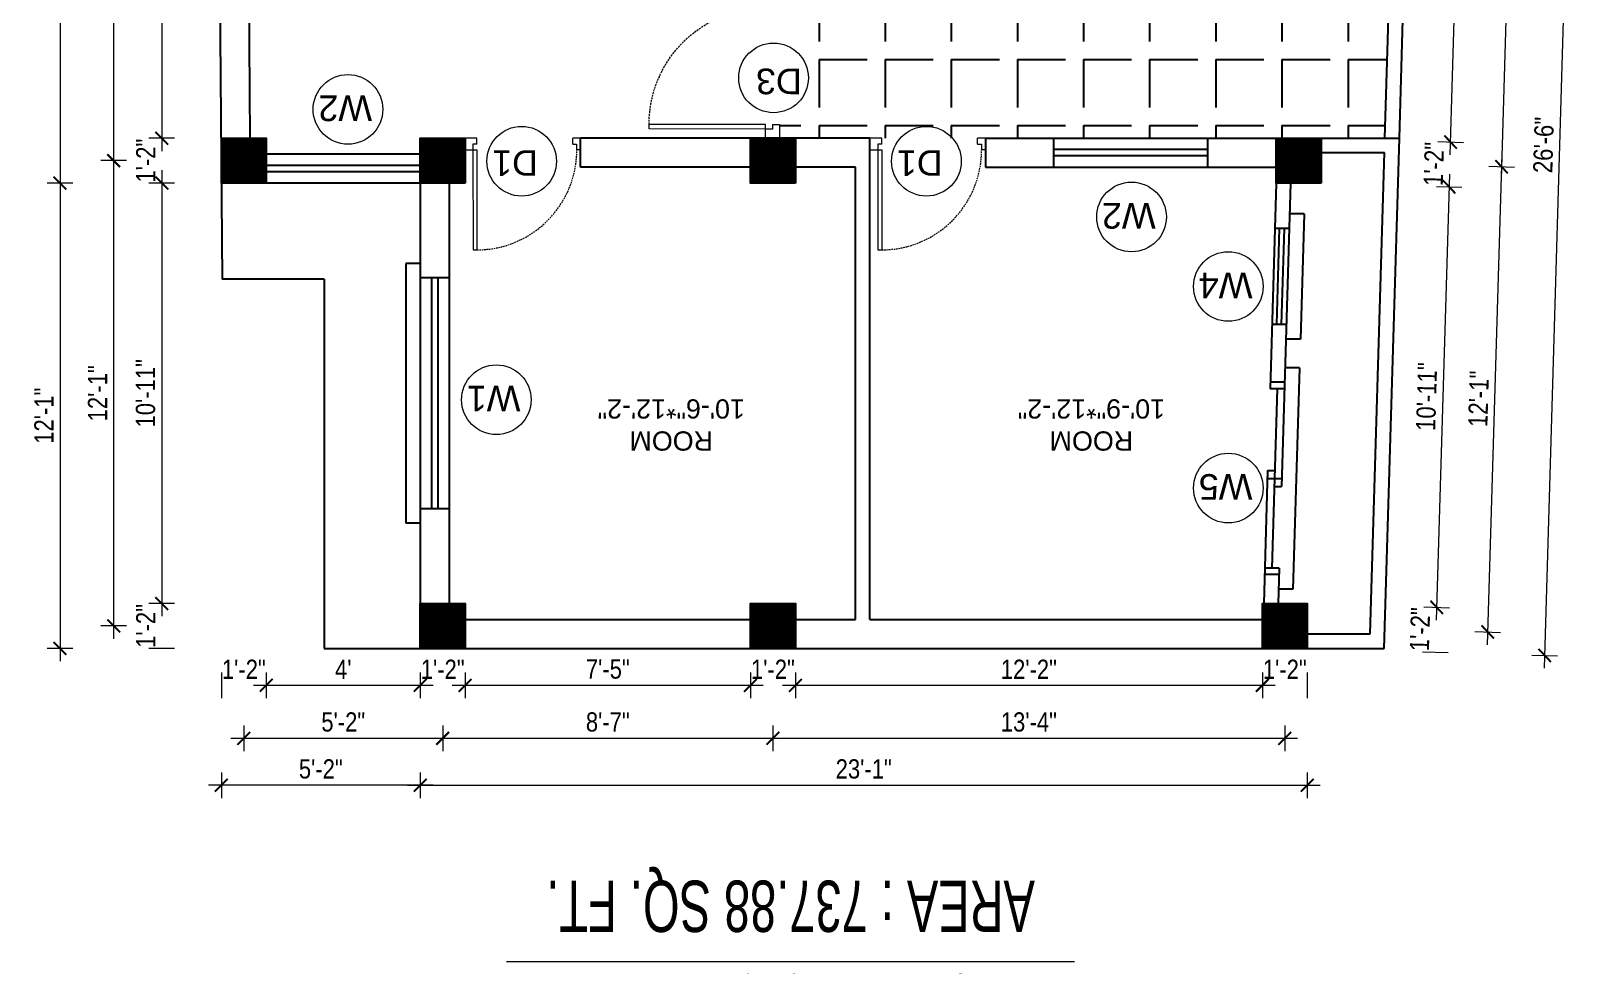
# Model space of a CAD drawing. Header units: inches. Extents: x -9985691 to 3643, y -3270716 to 4788.
# Drawn here: x -4967420 to -4966934.5, y -3264834.8 to -3264543.2 of the extents above; entities that cross this region are included whole.
import ezdxf

# ---------------------------------------------------------------- set-up
doc = ezdxf.new("R2010")
doc.units = ezdxf.units.IN
doc.header["$LTSCALE"] = 2
doc.header["$MEASUREMENT"] = 0
doc.header["$PDMODE"] = 34
doc.linetypes.add('HIDDEN', pattern=[0.375, 0.25, -0.125])
doc.layers.get('0').update_dxf_attribs({"linetype": 'CONTINUOUS'})
doc.layers.get('DEFPOINTS').update_dxf_attribs({"color": 141, "linetype": 'CONTINUOUS'})
doc.layers.add('A-Hatch', color=7, linetype='CONTINUOUS')
for name, color, linetype, lineweight in [('Annotate-Lite.w', 177, 'CONTINUOUS', 9), ('DIM 1-100', 4, 'CONTINUOUS', 13), ('Door-Window.w', 4, 'CONTINUOUS', 15), ('TEXT', 181, 'CONTINUOUS', 25), ('Text-100.w', 254, 'CONTINUOUS', 9)]:
    doc.layers.add(name, color=color, linetype=linetype, lineweight=lineweight)
doc.styles.add('Arial', font='arial.ttf', dxfattribs={"width": 0.8, "height": 12})
doc.styles.add('arial.', font='arial.ttf')
doc.styles.add('gaurav', font='arial.ttf')
doc.styles.get("Standard").update_dxf_attribs({"font": 'ARIALN.TTF'})
doc.dimstyles.new('1 by 96', dxfattribs={"dimtxt": 6, "dimasz": 4, "dimexe": 4, "dimexo": 4, "dimgap": 2, "dimtad": 1, "dimdec": 0, "dimzin": 0, "dimdsep": 46, "dimlunit": 4, "dimtxsty": 'Standard', "dimblk": 'ARCHTICK', "dimcen": 0, "dimdle": 4, "dimadec": 0, "dimazin": 0, "dimtfac": 1, "dimtdec": 0, "dimtix": 1, "dimtofl": 0, "dimtmove": 1, "dimatfit": 3, "dimldrblk": 'ARCHTICK', "dimfxl": 4, "dimfxlon": 1, "dimtolj": 1, "dimtzin": 0, "dimlwd": -1, "dimlwe": -1, "dimarcsym": 0})

# ---------------------------------------------------------------- blocks, each defined once
blk = doc.blocks.new('3-0')
at = {"ltscale": 3}
for p, q in [((11063.05, 10097.68), (11065.97, 10099.9)), ((11065.25, 10097.81), (11066.71, 10098.92)), ((11065.97, 10099.9), (11066.71, 10098.92)), ((11063.05, 10097.68), (11064.53, 10095.73)), ((11065.99, 10096.84), (11064.53, 10095.73)), ((11065.99, 10096.84), (11065.25, 10097.81)), ((11085.5, 10074.13), (11110.32, 10092.96)), ((11086.24, 10073.15), (11111.05, 10091.97)), ((11111.05, 10091.97), (11110.32, 10092.96)), ((11086.24, 10073.15), (11085.5, 10074.13)), ((11084.04, 10073.02), (11082.57, 10071.91)), ((11082.57, 10071.91), (11084.79, 10068.98)), ((11084.04, 10073.02), (11084.78, 10072.04)), ((11084.78, 10072.04), (11086.24, 10073.15)), ((11084.79, 10068.98), (11087.72, 10071.2)), ((11087.72, 10071.2), (11086.24, 10073.15))]:
    blk.add_line(p, q, dxfattribs=at)
at = {"layer": 'Door-Window.w', "color": 9, "linetype": 'HIDDEN', "lineweight": 18}
blk.add_arc((11085.5, 10074.13), 31.16, 37.1906, 127.1465, dxfattribs=at)
blk = doc.blocks.new('*D991')
at = {"layer": 'DEFPOINTS', "color": 0, "ltscale": 0.5, "transparency": 16777216}
for p in [(-4967036.03, -3264735.78), (-4967022.03, -3264735.78), (-4967036.03, -3264747.31)]:
    blk.add_point(p, dxfattribs=at)
at = {"layer": 'DIM 1-100', "color": 0, "ltscale": 0.5, "transparency": 16777216}
for p, q in [((-4967036.03, -3264743.31), (-4967036.03, -3264751.31)), ((-4967022.03, -3264743.31), (-4967022.03, -3264751.31))]:
    blk.add_line(p, q, dxfattribs=at)
at = {"layer": 'DIM 1-100', "color": 0, "ltscale": 0.5, "transparency": 16777216, "insert": (-4967029.03, -3264742.3), "char_height": 6, "attachment_point": 5}
blk.add_mtext('\\A1;1\'-2"', dxfattribs=at)
blk = doc.blocks.new('_ArchTick')
at = {"color": 0, "linetype": 'ByBlock', "const_width": 0.15}
blk.add_lwpolyline([(-0.5, -0.5), (0.5, 0.5)], dxfattribs=at)
blk = doc.blocks.new('*D992')
at = {"layer": 'DEFPOINTS', "color": 0, "ltscale": 0.5, "transparency": 16777216}
for p in [(-4967181.67, -3264735.78), (-4967036.03, -3264735.78), (-4967181.67, -3264747.31)]:
    blk.add_point(p, dxfattribs=at)
at = {"layer": 'DIM 1-100', "color": 0, "ltscale": 0.5, "transparency": 16777216}
for p, q in [((-4967181.67, -3264743.31), (-4967181.67, -3264751.31)), ((-4967036.03, -3264743.31), (-4967036.03, -3264751.31)), ((-4967032.03, -3264747.31), (-4967185.67, -3264747.31))]:
    blk.add_line(p, q, dxfattribs=at)
at = {"layer": 'DIM 1-100', "color": 0, "ltscale": 0.5, "transparency": 16777216, "xscale": 4, "yscale": 4, "zscale": 4, "rotation": 180}
blk.add_blockref('_ArchTick', (-4967181.67, -3264747.31), dxfattribs=at)
at = {"layer": 'DIM 1-100', "color": 0, "ltscale": 0.5, "transparency": 16777216, "xscale": 4, "yscale": 4, "zscale": 4}
blk.add_blockref('_ArchTick', (-4967036.03, -3264747.31), dxfattribs=at)
at = {"layer": 'DIM 1-100', "color": 0, "ltscale": 0.5, "transparency": 16777216, "insert": (-4967108.85, -3264742.3), "char_height": 6, "attachment_point": 5}
blk.add_mtext('\\A1;12\'-2"', dxfattribs=at)
blk = doc.blocks.new('*D993')
at = {"layer": 'DEFPOINTS', "color": 0, "ltscale": 0.5, "transparency": 16777216}
for p in [(-4967195.67, -3264735.78), (-4967181.67, -3264735.78), (-4967195.67, -3264747.31)]:
    blk.add_point(p, dxfattribs=at)
at = {"layer": 'DIM 1-100', "color": 0, "ltscale": 0.5, "transparency": 16777216}
for p, q in [((-4967195.67, -3264743.31), (-4967195.67, -3264751.31)), ((-4967181.67, -3264743.31), (-4967181.67, -3264751.31))]:
    blk.add_line(p, q, dxfattribs=at)
at = {"layer": 'DIM 1-100', "color": 0, "ltscale": 0.5, "transparency": 16777216, "insert": (-4967188.67, -3264742.3), "char_height": 6, "attachment_point": 5}
blk.add_mtext('\\A1;1\'-2"', dxfattribs=at)
blk = doc.blocks.new('*D994')
at = {"layer": 'DEFPOINTS', "color": 0, "ltscale": 0.5, "transparency": 16777216}
for p in [(-4967284.67, -3264735.78), (-4967195.67, -3264735.78), (-4967284.67, -3264747.31)]:
    blk.add_point(p, dxfattribs=at)
at = {"layer": 'DIM 1-100', "color": 0, "ltscale": 0.5, "transparency": 16777216}
for p, q in [((-4967284.67, -3264743.31), (-4967284.67, -3264751.31)), ((-4967195.67, -3264743.31), (-4967195.67, -3264751.31)), ((-4967191.67, -3264747.31), (-4967288.67, -3264747.31))]:
    blk.add_line(p, q, dxfattribs=at)
at = {"layer": 'DIM 1-100', "color": 0, "ltscale": 0.5, "transparency": 16777216, "xscale": 4, "yscale": 4, "zscale": 4, "rotation": 180}
blk.add_blockref('_ArchTick', (-4967284.67, -3264747.31), dxfattribs=at)
at = {"layer": 'DIM 1-100', "color": 0, "ltscale": 0.5, "transparency": 16777216, "xscale": 4, "yscale": 4, "zscale": 4}
blk.add_blockref('_ArchTick', (-4967195.67, -3264747.31), dxfattribs=at)
at = {"layer": 'DIM 1-100', "color": 0, "ltscale": 0.5, "transparency": 16777216, "insert": (-4967240.17, -3264742.26), "char_height": 6, "attachment_point": 5}
blk.add_mtext('\\A1;7\'-5"', dxfattribs=at)
blk = doc.blocks.new('*D995')
at = {"layer": 'DEFPOINTS', "color": 0, "ltscale": 0.5, "transparency": 16777216}
for p in [(-4967298.67, -3264735.78), (-4967284.67, -3264735.78), (-4967298.67, -3264747.31)]:
    blk.add_point(p, dxfattribs=at)
at = {"layer": 'DIM 1-100', "color": 0, "ltscale": 0.5, "transparency": 16777216}
for p, q in [((-4967298.67, -3264743.31), (-4967298.67, -3264751.31)), ((-4967284.67, -3264743.31), (-4967284.67, -3264751.31))]:
    blk.add_line(p, q, dxfattribs=at)
at = {"layer": 'DIM 1-100', "color": 0, "ltscale": 0.5, "transparency": 16777216, "insert": (-4967291.67, -3264742.3), "char_height": 6, "attachment_point": 5}
blk.add_mtext('\\A1;1\'-2"', dxfattribs=at)
blk = doc.blocks.new('*D996')
at = {"layer": 'DEFPOINTS', "color": 0, "ltscale": 0.5, "transparency": 16777216}
for p in [(-4967346.69, -3264590.65), (-4967298.67, -3264735.78), (-4967346.69, -3264747.31)]:
    blk.add_point(p, dxfattribs=at)
at = {"layer": 'DIM 1-100', "color": 0, "ltscale": 0.5, "transparency": 16777216}
for p, q in [((-4967346.69, -3264743.31), (-4967346.69, -3264751.31)), ((-4967298.67, -3264743.31), (-4967298.67, -3264751.31)), ((-4967294.67, -3264747.31), (-4967350.69, -3264747.31))]:
    blk.add_line(p, q, dxfattribs=at)
at = {"layer": 'DIM 1-100', "color": 0, "ltscale": 0.5, "transparency": 16777216, "xscale": 4, "yscale": 4, "zscale": 4, "rotation": 180}
blk.add_blockref('_ArchTick', (-4967346.69, -3264747.31), dxfattribs=at)
at = {"layer": 'DIM 1-100', "color": 0, "ltscale": 0.5, "transparency": 16777216, "xscale": 4, "yscale": 4, "zscale": 4}
blk.add_blockref('_ArchTick', (-4967298.67, -3264747.31), dxfattribs=at)
at = {"layer": 'DIM 1-100', "color": 0, "ltscale": 0.5, "transparency": 16777216, "insert": (-4967322.68, -3264742.31), "char_height": 6, "attachment_point": 5}
blk.add_mtext("\\A1;4'", dxfattribs=at)
blk = doc.blocks.new('*D997')
at = {"layer": 'DEFPOINTS', "color": 0, "ltscale": 0.5, "transparency": 16777216}
for p in [(-4967360.69, -3264590.65), (-4967346.69, -3264590.65), (-4967360.69, -3264747.31)]:
    blk.add_point(p, dxfattribs=at)
at = {"layer": 'DIM 1-100', "color": 0, "ltscale": 0.5, "transparency": 16777216}
for p, q in [((-4967360.69, -3264743.31), (-4967360.69, -3264751.31)), ((-4967346.69, -3264743.31), (-4967346.69, -3264751.31))]:
    blk.add_line(p, q, dxfattribs=at)
at = {"layer": 'DIM 1-100', "color": 0, "ltscale": 0.5, "transparency": 16777216, "insert": (-4967353.69, -3264742.3), "char_height": 6, "attachment_point": 5}
blk.add_mtext('\\A1;1\'-2"', dxfattribs=at)
blk = doc.blocks.new('*D998')
at = {"layer": 'DEFPOINTS', "color": 0, "ltscale": 0.5, "transparency": 16777216}
for p in [(-4967188.67, -3264728.78), (-4967029.03, -3264728.78), (-4967188.67, -3264763.84)]:
    blk.add_point(p, dxfattribs=at)
at = {"layer": 'DIM 1-100', "color": 0, "ltscale": 0.5, "transparency": 16777216}
for p, q in [((-4967188.67, -3264759.84), (-4967188.67, -3264767.84)), ((-4967029.03, -3264759.84), (-4967029.03, -3264767.84)), ((-4967025.03, -3264763.84), (-4967192.67, -3264763.84))]:
    blk.add_line(p, q, dxfattribs=at)
at = {"layer": 'DIM 1-100', "color": 0, "ltscale": 0.5, "transparency": 16777216, "xscale": 4, "yscale": 4, "zscale": 4, "rotation": 180}
blk.add_blockref('_ArchTick', (-4967188.67, -3264763.84), dxfattribs=at)
at = {"layer": 'DIM 1-100', "color": 0, "ltscale": 0.5, "transparency": 16777216, "xscale": 4, "yscale": 4, "zscale": 4}
blk.add_blockref('_ArchTick', (-4967029.03, -3264763.84), dxfattribs=at)
at = {"layer": 'DIM 1-100', "color": 0, "ltscale": 0.5, "transparency": 16777216, "insert": (-4967108.85, -3264758.77), "char_height": 6, "attachment_point": 5}
blk.add_mtext('\\A1;13\'-4"', dxfattribs=at)
blk = doc.blocks.new('*D999')
at = {"layer": 'DEFPOINTS', "color": 0, "ltscale": 0.5, "transparency": 16777216}
for p in [(-4967291.67, -3264728.78), (-4967188.67, -3264728.78), (-4967291.67, -3264763.84)]:
    blk.add_point(p, dxfattribs=at)
at = {"layer": 'DIM 1-100', "color": 0, "ltscale": 0.5, "transparency": 16777216}
for p, q in [((-4967291.67, -3264759.84), (-4967291.67, -3264767.84)), ((-4967188.67, -3264759.84), (-4967188.67, -3264767.84)), ((-4967184.67, -3264763.84), (-4967295.67, -3264763.84))]:
    blk.add_line(p, q, dxfattribs=at)
at = {"layer": 'DIM 1-100', "color": 0, "ltscale": 0.5, "transparency": 16777216, "xscale": 4, "yscale": 4, "zscale": 4, "rotation": 180}
blk.add_blockref('_ArchTick', (-4967291.67, -3264763.84), dxfattribs=at)
at = {"layer": 'DIM 1-100', "color": 0, "ltscale": 0.5, "transparency": 16777216, "xscale": 4, "yscale": 4, "zscale": 4}
blk.add_blockref('_ArchTick', (-4967188.67, -3264763.84), dxfattribs=at)
at = {"layer": 'DIM 1-100', "color": 0, "ltscale": 0.5, "transparency": 16777216, "insert": (-4967240.17, -3264758.77), "char_height": 6, "attachment_point": 5}
blk.add_mtext('\\A1;8\'-7"', dxfattribs=at)
blk = doc.blocks.new('*D1000')
at = {"layer": 'DEFPOINTS', "color": 0, "ltscale": 0.5, "transparency": 16777216}
for p in [(-4967353.69, -3264583.65), (-4967291.67, -3264728.78), (-4967353.69, -3264763.84)]:
    blk.add_point(p, dxfattribs=at)
at = {"layer": 'DIM 1-100', "color": 0, "ltscale": 0.5, "transparency": 16777216}
for p, q in [((-4967353.69, -3264759.84), (-4967353.69, -3264767.84)), ((-4967291.67, -3264759.84), (-4967291.67, -3264767.84)), ((-4967287.67, -3264763.84), (-4967357.69, -3264763.84))]:
    blk.add_line(p, q, dxfattribs=at)
at = {"layer": 'DIM 1-100', "color": 0, "ltscale": 0.5, "transparency": 16777216, "xscale": 4, "yscale": 4, "zscale": 4, "rotation": 180}
blk.add_blockref('_ArchTick', (-4967353.69, -3264763.84), dxfattribs=at)
at = {"layer": 'DIM 1-100', "color": 0, "ltscale": 0.5, "transparency": 16777216, "xscale": 4, "yscale": 4, "zscale": 4}
blk.add_blockref('_ArchTick', (-4967291.67, -3264763.84), dxfattribs=at)
at = {"layer": 'DIM 1-100', "color": 0, "ltscale": 0.5, "transparency": 16777216, "insert": (-4967322.68, -3264758.77), "char_height": 6, "attachment_point": 5}
blk.add_mtext('\\A1;5\'-2"', dxfattribs=at)
blk = doc.blocks.new('*D1001')
at = {"layer": 'DEFPOINTS', "color": 0, "ltscale": 0.5, "transparency": 16777216}
for p in [(-4967298.67, -3264735.78), (-4967022.03, -3264735.78), (-4967022.03, -3264778.47)]:
    blk.add_point(p, dxfattribs=at)
at = {"layer": 'DIM 1-100', "color": 0, "ltscale": 0.5, "transparency": 16777216}
for p, q in [((-4967298.67, -3264774.47), (-4967298.67, -3264782.47)), ((-4967022.03, -3264774.47), (-4967022.03, -3264782.47)), ((-4967302.67, -3264778.47), (-4967018.03, -3264778.47))]:
    blk.add_line(p, q, dxfattribs=at)
at = {"layer": 'DIM 1-100', "color": 0, "ltscale": 0.5, "transparency": 16777216, "xscale": 4, "yscale": 4, "zscale": 4, "rotation": 180}
blk.add_blockref('_ArchTick', (-4967298.67, -3264778.47), dxfattribs=at)
at = {"layer": 'DIM 1-100', "color": 0, "ltscale": 0.5, "transparency": 16777216, "xscale": 4, "yscale": 4, "zscale": 4}
blk.add_blockref('_ArchTick', (-4967022.03, -3264778.47), dxfattribs=at)
at = {"layer": 'DIM 1-100', "color": 0, "ltscale": 0.5, "transparency": 16777216, "insert": (-4967160.35, -3264773.41), "char_height": 6, "attachment_point": 5}
blk.add_mtext('\\A1;23\'-1"', dxfattribs=at)
blk = doc.blocks.new('*D1002')
at = {"layer": 'DEFPOINTS', "color": 0, "ltscale": 0.5, "transparency": 16777216}
for p in [(-4967360.69, -3264590.65), (-4967298.67, -3264735.78), (-4967360.69, -3264778.47)]:
    blk.add_point(p, dxfattribs=at)
at = {"layer": 'DIM 1-100', "color": 0, "ltscale": 0.5, "transparency": 16777216}
for p, q in [((-4967360.69, -3264774.47), (-4967360.69, -3264782.47)), ((-4967298.67, -3264774.47), (-4967298.67, -3264782.47)), ((-4967294.67, -3264778.47), (-4967364.69, -3264778.47))]:
    blk.add_line(p, q, dxfattribs=at)
at = {"layer": 'DIM 1-100', "color": 0, "ltscale": 0.5, "transparency": 16777216, "xscale": 4, "yscale": 4, "zscale": 4, "rotation": 180}
blk.add_blockref('_ArchTick', (-4967360.69, -3264778.47), dxfattribs=at)
at = {"layer": 'DIM 1-100', "color": 0, "ltscale": 0.5, "transparency": 16777216, "xscale": 4, "yscale": 4, "zscale": 4}
blk.add_blockref('_ArchTick', (-4967298.67, -3264778.47), dxfattribs=at)
at = {"layer": 'DIM 1-100', "color": 0, "ltscale": 0.5, "transparency": 16777216, "insert": (-4967329.68, -3264773.41), "char_height": 6, "attachment_point": 5}
blk.add_mtext('\\A1;5\'-2"', dxfattribs=at)
blk = doc.blocks.new('*D1003')
at = {"layer": 'DEFPOINTS', "color": 0, "ltscale": 0.5, "transparency": 16777216}
for p in [(-4967017.3, -3264576.65), (-4967017.71, -3264590.65), (-4966977.75, -3264591.84)]:
    blk.add_point(p, dxfattribs=at)
at = {"layer": 'DIM 1-100', "color": 0, "ltscale": 0.5, "transparency": 16777216}
for p, q in [((-4966981.34, -3264577.72), (-4966973.34, -3264577.96)), ((-4966981.75, -3264591.72), (-4966973.76, -3264591.96))]:
    blk.add_line(p, q, dxfattribs=at)
at = {"layer": 'DIM 1-100', "color": 0, "ltscale": 0.5, "transparency": 16777216, "insert": (-4966982.56, -3264584.69), "char_height": 6, "attachment_point": 5, "rotation": 88.2969}
blk.add_mtext('\\A1;1\'-2"', dxfattribs=at)
blk = doc.blocks.new('*D1004')
at = {"layer": 'DEFPOINTS', "color": 0, "ltscale": 0.5, "transparency": 16777216}
for p in [(-4967012.99, -3264431.65), (-4966973.03, -3264432.84), (-4967017.3, -3264576.65)]:
    blk.add_point(p, dxfattribs=at)
at = {"layer": 'DIM 1-100', "color": 0, "ltscale": 0.5, "transparency": 16777216}
for p, q in [((-4966977.46, -3264581.84), (-4966972.91, -3264428.84)), ((-4966977.03, -3264432.72), (-4966969.03, -3264432.96)), ((-4966981.34, -3264577.72), (-4966973.34, -3264577.96))]:
    blk.add_line(p, q, dxfattribs=at)
at = {"layer": 'DIM 1-100', "color": 0, "ltscale": 0.5, "transparency": 16777216, "xscale": 4, "yscale": 4, "zscale": 4}
for p, rotation in [((-4966973.03, -3264432.84), 88.29686494986717), ((-4966977.34, -3264577.84), 268.2968649498672)]:
    blk.add_blockref('_ArchTick', p, dxfattribs=dict(at, rotation=rotation))
at = {"layer": 'DIM 1-100', "color": 0, "ltscale": 0.5, "transparency": 16777216, "insert": (-4966980.19, -3264505.19), "char_height": 6, "attachment_point": 5, "rotation": 88.2969}
blk.add_mtext('\\A1;12\'-1"', dxfattribs=at)
blk = doc.blocks.new('*D1006')
at = {"layer": 'DEFPOINTS', "color": 0, "ltscale": 0.5, "transparency": 16777216}
for p in [(-4967017.71, -3264590.65), (-4967022.03, -3264721.78), (-4966981.65, -3264722.98)]:
    blk.add_point(p, dxfattribs=at)
at = {"layer": 'DIM 1-100', "color": 0, "ltscale": 0.5, "transparency": 16777216}
for p, q in [((-4966977.64, -3264587.84), (-4966981.77, -3264726.98)), ((-4966981.75, -3264591.72), (-4966973.76, -3264591.96)), ((-4966985.65, -3264722.86), (-4966977.66, -3264723.1))]:
    blk.add_line(p, q, dxfattribs=at)
at = {"layer": 'DIM 1-100', "color": 0, "ltscale": 0.5, "transparency": 16777216, "xscale": 4, "yscale": 4, "zscale": 4}
for p, rotation in [((-4966977.75, -3264591.84), 88.2968649498672), ((-4966981.65, -3264722.98), 268.2968649498672)]:
    blk.add_blockref('_ArchTick', p, dxfattribs=dict(at, rotation=rotation))
at = {"layer": 'DIM 1-100', "color": 0, "ltscale": 0.5, "transparency": 16777216, "insert": (-4966984.77, -3264657.26), "char_height": 6, "attachment_point": 5, "rotation": 88.2969}
blk.add_mtext('\\A1;10\'-11"', dxfattribs=at)
blk = doc.blocks.new('*D1007')
at = {"layer": 'DEFPOINTS', "color": 0, "ltscale": 0.5, "transparency": 16777216}
for p in [(-4967022.03, -3264721.78), (-4967022.03, -3264735.78), (-4966982.07, -3264736.96)]:
    blk.add_point(p, dxfattribs=at)
at = {"layer": 'DIM 1-100', "color": 0, "ltscale": 0.5, "transparency": 16777216}
for p, q in [((-4966985.65, -3264722.86), (-4966977.66, -3264723.1)), ((-4966986.07, -3264736.85), (-4966978.07, -3264737.08))]:
    blk.add_line(p, q, dxfattribs=at)
at = {"layer": 'DIM 1-100', "color": 0, "ltscale": 0.5, "transparency": 16777216, "insert": (-4966986.87, -3264729.82), "char_height": 6, "attachment_point": 5, "rotation": 88.2969}
blk.add_mtext('\\A1;1\'-2"', dxfattribs=at)
blk = doc.blocks.new('*D1008')
at = {"layer": 'DEFPOINTS', "color": 0, "ltscale": 0.5, "transparency": 16777216}
for p in [(-4967019.99, -3264424.65), (-4967024.71, -3264583.65), (-4966961.43, -3264585.53)]:
    blk.add_point(p, dxfattribs=at)
at = {"layer": 'DIM 1-100', "color": 0, "ltscale": 0.5, "transparency": 16777216}
for p, q in [((-4966956.58, -3264422.53), (-4966961.55, -3264589.53)), ((-4966960.7, -3264426.41), (-4966952.7, -3264426.65)), ((-4966965.43, -3264585.41), (-4966957.43, -3264585.65))]:
    blk.add_line(p, q, dxfattribs=at)
at = {"layer": 'DIM 1-100', "color": 0, "ltscale": 0.5, "transparency": 16777216, "xscale": 4, "yscale": 4, "zscale": 4}
for p, rotation in [((-4966956.7, -3264426.53), 88.29686496677856), ((-4966961.43, -3264585.53), 268.2968649667786)]:
    blk.add_blockref('_ArchTick', p, dxfattribs=dict(at, rotation=rotation))
at = {"layer": 'DIM 1-100', "color": 0, "ltscale": 0.5, "transparency": 16777216, "insert": (-4966964.13, -3264505.88), "char_height": 6, "attachment_point": 5, "rotation": 88.2969}
blk.add_mtext('\\A1;13\'-3"', dxfattribs=at)
blk = doc.blocks.new('*D1009')
at = {"layer": 'DEFPOINTS', "color": 0, "ltscale": 0.5, "transparency": 16777216}
for p in [(-4967024.71, -3264583.65), (-4967029.03, -3264728.78), (-4966965.74, -3264730.66)]:
    blk.add_point(p, dxfattribs=at)
at = {"layer": 'DIM 1-100', "color": 0, "ltscale": 0.5, "transparency": 16777216}
for p, q in [((-4966961.31, -3264581.53), (-4966965.86, -3264734.66)), ((-4966965.43, -3264585.41), (-4966957.43, -3264585.65)), ((-4966969.74, -3264730.54), (-4966961.75, -3264730.78))]:
    blk.add_line(p, q, dxfattribs=at)
at = {"layer": 'DIM 1-100', "color": 0, "ltscale": 0.5, "transparency": 16777216, "xscale": 4, "yscale": 4, "zscale": 4}
for p, rotation in [((-4966961.43, -3264585.53), 88.2968649498672), ((-4966965.74, -3264730.66), 268.2968649498672)]:
    blk.add_blockref('_ArchTick', p, dxfattribs=dict(at, rotation=rotation))
at = {"layer": 'DIM 1-100', "color": 0, "ltscale": 0.5, "transparency": 16777216, "insert": (-4966968.6, -3264657.95), "char_height": 6, "attachment_point": 5, "rotation": 88.2969}
blk.add_mtext('\\A1;12\'-1"', dxfattribs=at)
blk = doc.blocks.new('*D1010')
at = {"layer": 'DEFPOINTS', "color": 0, "ltscale": 0.5, "transparency": 16777216}
for p in [(-4967012.57, -3264417.65), (-4966938.5, -3264419.85), (-4967022.03, -3264735.78)]:
    blk.add_point(p, dxfattribs=at)
at = {"layer": 'DIM 1-100', "color": 0, "ltscale": 0.5, "transparency": 16777216}
for p, q in [((-4966948.08, -3264741.98), (-4966938.38, -3264415.85)), ((-4966942.5, -3264419.73), (-4966934.5, -3264419.97)), ((-4966951.96, -3264737.86), (-4966943.96, -3264738.1))]:
    blk.add_line(p, q, dxfattribs=at)
at = {"layer": 'DIM 1-100', "color": 0, "ltscale": 0.5, "transparency": 16777216, "xscale": 4, "yscale": 4, "zscale": 4}
for p, rotation in [((-4966938.5, -3264419.85), 88.29686496679862), ((-4966947.96, -3264737.98), 268.2968649667986)]:
    blk.add_blockref('_ArchTick', p, dxfattribs=dict(at, rotation=rotation))
at = {"layer": 'DIM 1-100', "color": 0, "ltscale": 0.5, "transparency": 16777216, "insert": (-4966948.29, -3264578.76), "char_height": 6, "attachment_point": 5, "rotation": 88.2969}
blk.add_mtext('\\A1;26\'-6"', dxfattribs=at)
blk = doc.blocks.new('*D1020')
at = {"layer": 'DEFPOINTS', "color": 0, "ltscale": 0.5, "transparency": 16777216}
for p in [(-4967361.92, -3264431.65), (-4967379.27, -3264576.65), (-4967360.69, -3264576.65)]:
    blk.add_point(p, dxfattribs=at)
at = {"layer": 'DIM 1-100', "color": 0, "ltscale": 0.5, "transparency": 16777216}
for p, q in [((-4967379.27, -3264427.65), (-4967379.27, -3264580.65)), ((-4967375.27, -3264431.65), (-4967383.27, -3264431.65)), ((-4967375.27, -3264576.65), (-4967383.27, -3264576.65))]:
    blk.add_line(p, q, dxfattribs=at)
at = {"layer": 'DIM 1-100', "color": 0, "ltscale": 0.5, "transparency": 16777216, "xscale": 4, "yscale": 4, "zscale": 4}
for p, rotation in [((-4967379.27, -3264431.65), 90), ((-4967379.27, -3264576.65), 270)]:
    blk.add_blockref('_ArchTick', p, dxfattribs=dict(at, rotation=rotation))
at = {"layer": 'DIM 1-100', "color": 0, "ltscale": 0.5, "transparency": 16777216, "insert": (-4967384.28, -3264504.15), "char_height": 6, "attachment_point": 5, "rotation": 90}
blk.add_mtext('\\A1;12\'-1"', dxfattribs=at)
blk = doc.blocks.new('*D1021')
at = {"layer": 'DEFPOINTS', "color": 0, "ltscale": 0.5, "transparency": 16777216}
for p in [(-4967360.69, -3264576.65), (-4967379.27, -3264590.65), (-4967360.69, -3264590.65)]:
    blk.add_point(p, dxfattribs=at)
at = {"layer": 'DIM 1-100', "color": 0, "ltscale": 0.5, "transparency": 16777216}
for p, q in [((-4967375.27, -3264576.65), (-4967383.27, -3264576.65)), ((-4967375.27, -3264590.65), (-4967383.27, -3264590.65))]:
    blk.add_line(p, q, dxfattribs=at)
at = {"layer": 'DIM 1-100', "color": 0, "ltscale": 0.5, "transparency": 16777216, "insert": (-4967384.28, -3264583.65), "char_height": 6, "attachment_point": 5, "rotation": 90}
blk.add_mtext('\\A1;1\'-2"', dxfattribs=at)
blk = doc.blocks.new('*D1022')
at = {"layer": 'DEFPOINTS', "color": 0, "ltscale": 0.5, "transparency": 16777216}
for p in [(-4967360.69, -3264590.65), (-4967379.27, -3264721.78), (-4967298.67, -3264721.78)]:
    blk.add_point(p, dxfattribs=at)
at = {"layer": 'DIM 1-100', "color": 0, "ltscale": 0.5, "transparency": 16777216}
for p, q in [((-4967379.27, -3264586.65), (-4967379.27, -3264725.78)), ((-4967375.27, -3264590.65), (-4967383.27, -3264590.65)), ((-4967375.27, -3264721.78), (-4967383.27, -3264721.78))]:
    blk.add_line(p, q, dxfattribs=at)
at = {"layer": 'DIM 1-100', "color": 0, "ltscale": 0.5, "transparency": 16777216, "xscale": 4, "yscale": 4, "zscale": 4}
for p, rotation in [((-4967379.27, -3264590.65), 90), ((-4967379.27, -3264721.78), 270)]:
    blk.add_blockref('_ArchTick', p, dxfattribs=dict(at, rotation=rotation))
at = {"layer": 'DIM 1-100', "color": 0, "ltscale": 0.5, "transparency": 16777216, "insert": (-4967384.33, -3264656.21), "char_height": 6, "attachment_point": 5, "rotation": 90}
blk.add_mtext('\\A1;10\'-11"', dxfattribs=at)
blk = doc.blocks.new('*D1023')
at = {"layer": 'DEFPOINTS', "color": 0, "ltscale": 0.5, "transparency": 16777216}
for p in [(-4967298.67, -3264721.78), (-4967379.27, -3264735.78), (-4967298.67, -3264735.78)]:
    blk.add_point(p, dxfattribs=at)
at = {"layer": 'DIM 1-100', "color": 0, "ltscale": 0.5, "transparency": 16777216}
for p, q in [((-4967375.27, -3264721.78), (-4967383.27, -3264721.78)), ((-4967375.27, -3264735.78), (-4967383.27, -3264735.78))]:
    blk.add_line(p, q, dxfattribs=at)
at = {"layer": 'DIM 1-100', "color": 0, "ltscale": 0.5, "transparency": 16777216, "insert": (-4967384.28, -3264728.78), "char_height": 6, "attachment_point": 5, "rotation": 90}
blk.add_mtext('\\A1;1\'-2"', dxfattribs=at)
blk = doc.blocks.new('*D1024')
at = {"layer": 'DEFPOINTS', "color": 0, "ltscale": 0.5, "transparency": 16777216}
for p in [(-4967354.92, -3264424.65), (-4967394.29, -3264583.65), (-4967353.69, -3264583.65)]:
    blk.add_point(p, dxfattribs=at)
at = {"layer": 'DIM 1-100', "color": 0, "ltscale": 0.5, "transparency": 16777216}
for p, q in [((-4967390.29, -3264424.65), (-4967398.29, -3264424.65)), ((-4967394.29, -3264420.65), (-4967394.29, -3264587.65)), ((-4967390.29, -3264583.65), (-4967398.29, -3264583.65))]:
    blk.add_line(p, q, dxfattribs=at)
at = {"layer": 'DIM 1-100', "color": 0, "ltscale": 0.5, "transparency": 16777216, "xscale": 4, "yscale": 4, "zscale": 4}
for p, rotation in [((-4967394.29, -3264424.65), 90), ((-4967394.29, -3264583.65), 270)]:
    blk.add_blockref('_ArchTick', p, dxfattribs=dict(at, rotation=rotation))
at = {"layer": 'DIM 1-100', "color": 0, "ltscale": 0.5, "transparency": 16777216, "insert": (-4967399.36, -3264504.15), "char_height": 6, "attachment_point": 5, "rotation": 90}
blk.add_mtext('\\A1;13\'-3"', dxfattribs=at)
blk = doc.blocks.new('*D1025')
at = {"layer": 'DEFPOINTS', "color": 0, "ltscale": 0.5, "transparency": 16777216}
for p in [(-4967353.69, -3264583.65), (-4967394.29, -3264728.78), (-4967291.67, -3264728.78)]:
    blk.add_point(p, dxfattribs=at)
at = {"layer": 'DIM 1-100', "color": 0, "ltscale": 0.5, "transparency": 16777216}
for p, q in [((-4967394.29, -3264579.65), (-4967394.29, -3264732.78)), ((-4967390.29, -3264583.65), (-4967398.29, -3264583.65)), ((-4967390.29, -3264728.78), (-4967398.29, -3264728.78))]:
    blk.add_line(p, q, dxfattribs=at)
at = {"layer": 'DIM 1-100', "color": 0, "ltscale": 0.5, "transparency": 16777216, "xscale": 4, "yscale": 4, "zscale": 4}
for p, rotation in [((-4967394.29, -3264583.65), 90), ((-4967394.29, -3264728.78), 270)]:
    blk.add_blockref('_ArchTick', p, dxfattribs=dict(at, rotation=rotation))
at = {"layer": 'DIM 1-100', "color": 0, "ltscale": 0.5, "transparency": 16777216, "insert": (-4967399.31, -3264656.21), "char_height": 6, "attachment_point": 5, "rotation": 90}
blk.add_mtext('\\A1;12\'-1"', dxfattribs=at)
blk = doc.blocks.new('*D1026')
at = {"layer": 'DEFPOINTS', "color": 0, "ltscale": 0.5, "transparency": 16777216}
for p in [(-4967362.03, -3264417.65), (-4967411.02, -3264590.65), (-4967360.69, -3264590.65)]:
    blk.add_point(p, dxfattribs=at)
at = {"layer": 'DIM 1-100', "color": 0, "ltscale": 0.5, "transparency": 16777216}
for p, q in [((-4967411.02, -3264413.65), (-4967411.02, -3264594.65)), ((-4967407.02, -3264417.65), (-4967415.02, -3264417.65)), ((-4967407.02, -3264590.65), (-4967415.02, -3264590.65))]:
    blk.add_line(p, q, dxfattribs=at)
at = {"layer": 'DIM 1-100', "color": 0, "ltscale": 0.5, "transparency": 16777216, "xscale": 4, "yscale": 4, "zscale": 4}
for p, rotation in [((-4967411.02, -3264417.65), 90), ((-4967411.02, -3264590.65), 270)]:
    blk.add_blockref('_ArchTick', p, dxfattribs=dict(at, rotation=rotation))
at = {"layer": 'DIM 1-100', "color": 0, "ltscale": 0.5, "transparency": 16777216, "insert": (-4967416.09, -3264504.15), "char_height": 6, "attachment_point": 5, "rotation": 90}
blk.add_mtext('\\A1;14\'-5"', dxfattribs=at)
blk = doc.blocks.new('*D1027')
at = {"layer": 'DEFPOINTS', "color": 0, "ltscale": 0.5, "transparency": 16777216}
for p in [(-4967360.69, -3264590.65), (-4967411.02, -3264735.78), (-4967298.67, -3264735.78)]:
    blk.add_point(p, dxfattribs=at)
at = {"layer": 'DIM 1-100', "color": 0, "ltscale": 0.5, "transparency": 16777216}
for p, q in [((-4967411.02, -3264586.65), (-4967411.02, -3264739.78)), ((-4967407.02, -3264590.65), (-4967415.02, -3264590.65)), ((-4967407.02, -3264735.78), (-4967415.02, -3264735.78))]:
    blk.add_line(p, q, dxfattribs=at)
at = {"layer": 'DIM 1-100', "color": 0, "ltscale": 0.5, "transparency": 16777216, "xscale": 4, "yscale": 4, "zscale": 4}
for p, rotation in [((-4967411.02, -3264590.65), 90), ((-4967411.02, -3264735.78), 270)]:
    blk.add_blockref('_ArchTick', p, dxfattribs=dict(at, rotation=rotation))
at = {"layer": 'DIM 1-100', "color": 0, "ltscale": 0.5, "transparency": 16777216, "insert": (-4967416.04, -3264663.21), "char_height": 6, "attachment_point": 5, "rotation": 90}
blk.add_mtext('\\A1;12\'-1"', dxfattribs=at)

msp = doc.modelspace()

# ---------------------------------------------------------------- hatches: boundary and pattern name
at = {"layer": 'A-Hatch', "ltscale": 0.5}
h = msp.add_hatch(dxfattribs=at)
h.set_pattern_fill('ANGLE', color=256, scale=75, angle=270)
h.set_pattern_definition([(270, (-9941016.813, -6529407.106), (20.625, 1e-12), [15, -5.625]), (3e-12, (-9941016.813, -6529407.106), (-1e-12, 20.625), [15, -5.625])])
h.paths.add_polyline_path([(-4967186.67, -3264534.65), (-4967186.68, -3264547.12, -0.366211), (-4967177.62, -3264557.83, -0.366589), (-4967186.69, -3264568.54), (-4967186.69, -3264572.36), (-4967186.67, -3264572.36), (-4967186.67, -3264576.65), (-4967181.67, -3264576.65), (-4967153.92, -3264576.65), (-4967031.71, -3264576.65), (-4967017.71, -3264576.65), (-4966997.79, -3264576.65), (-4966993.19, -3264422.15), (-4967012.99, -3264422.15), (-4967012.99, -3264431.65), (-4967026.99, -3264431.65), (-4967026.99, -3264422.15), (-4967181.67, -3264422.15), (-4967181.67, -3264431.65), (-4967186.67, -3264431.65)])
h.paths.add_polyline_path([(-4967066.03, -3264488.12), (-4967109.08, -3264488.12), (-4967109.08, -3264510.59), (-4967066.03, -3264510.59)], flags=24)
h = msp.add_hatch(dxfattribs=at)
h.set_pattern_fill('ANSI31', color=256, angle=180)
h.set_pattern_definition([(225, (-9942455.57182, -6529261.97926), (0.0883883476483, -0.0883883476483), [])])
h.paths.add_polyline_path([(-4967360.69, -3264590.65), (-4967346.69, -3264590.65), (-4967346.69, -3264576.65), (-4967360.69, -3264576.65)])
h = msp.add_hatch(dxfattribs=at)
h.set_pattern_fill('ANSI31', color=256, angle=180)
h.set_pattern_definition([(225, (-9942393.54597, -6529261.97926), (0.0883883476483, -0.0883883476483), [])])
h.paths.add_polyline_path([(-4967298.67, -3264590.65), (-4967284.67, -3264590.65), (-4967284.67, -3264576.65), (-4967298.67, -3264576.65)])
h = msp.add_hatch(dxfattribs=at)
h.set_pattern_fill('ANSI31', color=256, angle=180)
h.set_pattern_definition([(225, (-9942290.54597, -6529261.97926), (0.0883883476483, -0.0883883476483), [])])
h.paths.add_polyline_path([(-4967195.67, -3264590.65), (-4967181.67, -3264590.65), (-4967181.67, -3264576.65), (-4967195.67, -3264576.65)])
h = msp.add_hatch(dxfattribs=at)
h.set_pattern_fill('ANSI31', color=256, angle=180)
h.set_pattern_definition([(225, (-9942126.59059, -6529261.97926), (0.0883883476483, -0.0883883476483), [])])
h.paths.add_polyline_path([(-4967031.71, -3264590.65), (-4967017.71, -3264590.65), (-4967017.71, -3264576.65), (-4967031.71, -3264576.65)])
h = msp.add_hatch(dxfattribs=at)
h.set_pattern_fill('ANSI31', color=256, angle=180)
h.set_pattern_definition([(225, (-9942393.54597, -6529407.10622), (0.0883883476483, -0.0883883476483), [])])
h.paths.add_polyline_path([(-4967298.67, -3264735.78), (-4967284.67, -3264735.78), (-4967284.67, -3264721.78), (-4967298.67, -3264721.78)])
h = msp.add_hatch(dxfattribs=at)
h.set_pattern_fill('ANSI31', color=256, angle=180)
h.set_pattern_definition([(225, (-9942290.54597, -6529407.10622), (0.0883883476483, -0.0883883476483), [])])
h.paths.add_polyline_path([(-4967195.67, -3264735.78), (-4967181.67, -3264735.78), (-4967181.67, -3264721.78), (-4967195.67, -3264721.78)])
h = msp.add_hatch(dxfattribs=at)
h.set_pattern_fill('ANSI31', color=256, angle=180)
h.set_pattern_definition([(225, (-9942130.9058, -6529407.10622), (0.0883883476483, -0.0883883476483), [])])
h.paths.add_polyline_path([(-4967036.03, -3264735.78), (-4967022.03, -3264735.78), (-4967022.03, -3264721.78), (-4967036.03, -3264721.78)])

# ---------------------------------------------------------------- linework, layer by layer
at = {"ltscale": 0.5}
for p, q in [((-4967362.03, -3264417.65), (-4967360.46, -3264620.65)), ((-4966993.29, -3264576.65), (-4966988.56, -3264417.65)), ((-4966997.79, -3264576.65), (-4966993.19, -3264422.15)), ((-4967352.92, -3264431.65), (-4967351.8, -3264576.65)), ((-4967158.42, -3264576.65), (-4967248.67, -3264576.65)), ((-4967248.67, -3264585.65), (-4967248.67, -3264576.65)), ((-4967158.42, -3264726.78), (-4967158.42, -3264576.65)), ((-4967122.42, -3264576.65), (-4967031.71, -3264576.65)), ((-4967122.42, -3264576.65), (-4967122.42, -3264585.65)), ((-4967101.07, -3264585.65), (-4967101.07, -3264576.65)), ((-4967053.07, -3264580.15), (-4967101.07, -3264580.15)), ((-4967053.07, -3264585.65), (-4967053.07, -3264576.65)), ((-4967017.71, -3264576.65), (-4966993.29, -3264576.65)), ((-4966998.02, -3264735.78), (-4966993.29, -3264576.65)), ((-4967298.67, -3264581.65), (-4967346.69, -3264581.65)), ((-4967298.67, -3264585.15), (-4967346.69, -3264585.15)), ((-4967298.67, -3264581.15), (-4967298.67, -3264735.78)), ((-4967053.07, -3264582.15), (-4967101.07, -3264582.15)), ((-4967017.71, -3264581.15), (-4966997.92, -3264581.15)), ((-4967002.39, -3264731.28), (-4966997.92, -3264581.15)), ((-4967298.67, -3264587.15), (-4967346.69, -3264587.15)), ((-4967195.67, -3264585.65), (-4967248.67, -3264585.65)), ((-4967162.92, -3264585.65), (-4967181.67, -3264585.65)), ((-4967162.92, -3264726.78), (-4967162.92, -3264585.65)), ((-4967122.42, -3264585.65), (-4967031.71, -3264585.65)), ((-4967298.67, -3264590.65), (-4967346.8, -3264590.65)), ((-4967289.67, -3264590.65), (-4967289.67, -3264721.78)), ((-4967031.71, -3264590.65), (-4967033.62, -3264654.78)), ((-4967027.21, -3264590.65), (-4967030.03, -3264685.28)), ((-4967023, -3264600.28), (-4967027.5, -3264600.28)), ((-4967023, -3264600.28), (-4967024.16, -3264639.28)), ((-4967027.63, -3264604.78), (-4967032.13, -3264604.78)), ((-4967031.53, -3264634.78), (-4967030.63, -3264604.78)), ((-4967030.02, -3264634.78), (-4967029.13, -3264604.78)), ((-4967303.17, -3264615.71), (-4967303.17, -3264696.71)), ((-4967298.67, -3264615.71), (-4967303.17, -3264615.71)), ((-4967328.67, -3264620.65), (-4967360.46, -3264620.65)), ((-4967328.67, -3264620.65), (-4967328.67, -3264735.78)), ((-4967289.67, -3264620.21), (-4967298.67, -3264620.21)), ((-4967295.17, -3264620.21), (-4967295.17, -3264692.21)), ((-4967293.17, -3264620.21), (-4967293.17, -3264692.21)), ((-4967028.52, -3264634.78), (-4967033.03, -3264634.78)), ((-4967024.16, -3264639.28), (-4967028.66, -3264639.28)), ((-4967024.42, -3264648.28), (-4967028.93, -3264648.28)), ((-4967024.42, -3264648.28), (-4967026.47, -3264717.28)), ((-4967029.06, -3264652.78), (-4967033.56, -3264652.78)), ((-4967029.12, -3264654.78), (-4967033.62, -3264654.78)), ((-4967031.37, -3264654.78), (-4967033.03, -3264710.78)), ((-4967034.38, -3264680.28), (-4967035.61, -3264721.78)), ((-4967034.38, -3264680.28), (-4967032.13, -3264680.28)), ((-4967034.45, -3264682.78), (-4967029.95, -3264682.78)), ((-4967032.28, -3264685.28), (-4967030.03, -3264685.28)), ((-4967298.67, -3264696.71), (-4967303.17, -3264696.71)), ((-4967289.67, -3264692.21), (-4967298.67, -3264692.21)), ((-4967030.78, -3264710.78), (-4967035.29, -3264710.78)), ((-4967030.78, -3264710.78), (-4967031.11, -3264721.78)), ((-4967030.84, -3264712.78), (-4967035.34, -3264712.78)), ((-4967026.47, -3264717.28), (-4967030.98, -3264717.28)), ((-4967284.67, -3264726.78), (-4967195.67, -3264726.78)), ((-4967181.67, -3264726.78), (-4967162.92, -3264726.78)), ((-4967158.42, -3264726.78), (-4967036.03, -3264726.78)), ((-4967328.67, -3264735.78), (-4967022.03, -3264735.78)), ((-4967022.03, -3264731.28), (-4967002.39, -3264731.28)), ((-4967022.03, -3264735.78), (-4966998.02, -3264735.78))]:
    msp.add_line(p, q, dxfattribs=at)
for points in [[(-4967346.69, -3264590.65), (-4967360.69, -3264590.65), (-4967360.69, -3264576.65), (-4967346.69, -3264576.65)], [(-4967284.67, -3264590.65), (-4967298.67, -3264590.65), (-4967298.67, -3264576.65), (-4967284.67, -3264576.65)], [(-4967181.67, -3264590.65), (-4967195.67, -3264590.65), (-4967195.67, -3264576.65), (-4967181.67, -3264576.65)], [(-4967017.71, -3264590.65), (-4967031.71, -3264590.65), (-4967031.71, -3264576.65), (-4967017.71, -3264576.65)], [(-4967284.67, -3264735.78), (-4967298.67, -3264735.78), (-4967298.67, -3264721.78), (-4967284.67, -3264721.78)], [(-4967181.67, -3264735.78), (-4967195.67, -3264735.78), (-4967195.67, -3264721.78), (-4967181.67, -3264721.78)], [(-4967022.03, -3264735.78), (-4967036.03, -3264735.78), (-4967036.03, -3264721.78), (-4967022.03, -3264721.78)]]:
    msp.add_lwpolyline(points, close=True, dxfattribs=at)
at = {"layer": 'Annotate-Lite.w', "ltscale": 0.005}
for centre in [(-4967188.48, -3264557.83), (-4967321.21, -3264567.66), (-4967267.04, -3264583.83), (-4967140.8, -3264583.83), (-4967076.83, -3264601.2), (-4967046.63, -3264622.9), (-4967274.93, -3264658.22), (-4967046.63, -3264685.78)]:
    msp.add_circle(centre, 10.86, dxfattribs=at)

# ---------------------------------------------------------------- block references
at = {"layer": 'Door-Window.w', "linetype": 'ByBlock'}
for p, xscale, yscale, zscale, rotation in [((-4949788.35, -3266128.89), -1.166422579283982, 1.166422579009098, 1.166422579240944, 37.15242429740256), ((-4968615.16, -3249663.8), 0.9997907823099139, 0.9997907820742985, 0.9997907822730241, 232.8475757040933), ((-4968488.92, -3249663.8), 0.9997907823099139, 0.9997907820742985, 0.9997907822730241, 232.8475757040933)]:
    msp.add_blockref('3-0', p, dxfattribs=dict(at, xscale=xscale, yscale=yscale, zscale=zscale, rotation=rotation))

# ---------------------------------------------------------------- texts
at = {"layer": 'Annotate-Lite.w', "ltscale": 0.005, "char_height": 8, "style": 'gaurav'}
for s, insert, attachment_point, rotation in [('D3', (-4967193.95, -3264562.92), 3, 180), ('W2', (-4967313.67, -3264571.32), 1, 180), ('D1', (-4967261.95, -3264588.38), 1, 180.0382), ('D1', (-4967135.71, -3264588.38), 1, 180.0382), ('W2', (-4967069.29, -3264604.85), 1, 180), ('W4', (-4967039.09, -3264626.55), 1, 180), ('W1', (-4967267.39, -3264661.87), 1, 180), ('W5', (-4967039.09, -3264689.43), 1, 180)]:
    msp.add_mtext_dynamic_manual_height_columns(s, width=8, gutter_width=100, heights=[0], dxfattribs=dict(at, insert=insert, attachment_point=attachment_point, rotation=rotation))
at = {"layer": 'TEXT', "lineweight": -2, "char_height": 6, "attachment_point": 5, "rotation": 180, "style": 'arial.'}
for s, insert in [('ROOM\\P10\'-6"*12\'-2"', (-4967220.39, -3264666.05)), ('ROOM\\P10\'-9"*12\'-2"', (-4967089.35, -3264666.05))]:
    msp.add_mtext_dynamic_manual_height_columns(s, width=45.7314, gutter_width=30, heights=[0], dxfattribs=dict(at, insert=insert))
at = {"layer": 'Text-100.w', "insert": (-4967183.16, -3264857.56), "char_height": 20, "width": 569.1024, "attachment_point": 2, "rotation": 180, "style": 'Arial'}
msp.add_mtext('\\A1;{\\fArial Narrow|b1|i0|c0|p34;\\LFIRST FLOOR PLAN\\P\\fArial Narrow|b0|i0|c0|p34;\\H0.8x;\\lAREA : 737.88 SQ. FT.\\H1.02306x; }', dxfattribs=at)

# ---------------------------------------------------------------- dimensions: what is measured, and where the dimension line sits
at = {"layer": 'DIM 1-100', "ltscale": 0.5}
for base, p1, p2, angle, picture, middle in [((-4967411.02, -3264590.65), (-4967362.03, -3264417.65), (-4967360.69, -3264590.65), 270, '*D1026', (-4967416.09, -3264504.15)), ((-4967394.29, -3264583.65), (-4967354.92, -3264424.65), (-4967353.69, -3264583.65), 270, '*D1024', (-4967399.36, -3264504.15)), ((-4967379.27, -3264576.65), (-4967361.92, -3264431.65), (-4967360.69, -3264576.65), 270, '*D1020', (-4967384.28, -3264504.15)), ((-4966973.03, -3264432.84), (-4967017.3, -3264576.65), (-4967012.99, -3264431.65), 88.2969, '*D1004', (-4966980.19, -3264505.19)), ((-4967379.27, -3264590.65), (-4967360.69, -3264576.65), (-4967360.69, -3264590.65), 270, '*D1021', (-4967384.28, -3264583.65)), ((-4967394.29, -3264728.78), (-4967353.69, -3264583.65), (-4967291.67, -3264728.78), 270, '*D1025', (-4967399.31, -3264656.21)), ((-4967353.69, -3264763.84), (-4967291.67, -3264728.78), (-4967353.69, -3264583.65), 180, '*D1000', (-4967322.68, -3264758.77)), ((-4966965.74, -3264730.66), (-4967024.71, -3264583.65), (-4967029.03, -3264728.78), 88.2969, '*D1009', (-4966968.6, -3264657.95)), ((-4967411.02, -3264735.78), (-4967360.69, -3264590.65), (-4967298.67, -3264735.78), 270, '*D1027', (-4967416.04, -3264663.21)), ((-4967379.27, -3264721.78), (-4967360.69, -3264590.65), (-4967298.67, -3264721.78), 270, '*D1022', (-4967384.33, -3264656.21)), ((-4966981.65, -3264722.98), (-4967017.71, -3264590.65), (-4967022.03, -3264721.78), 88.2969, '*D1006', (-4966984.77, -3264657.26)), ((-4967360.69, -3264778.47), (-4967298.67, -3264735.78), (-4967360.69, -3264590.65), 180, '*D1002', (-4967329.68, -3264773.41)), ((-4967360.69, -3264747.31), (-4967346.69, -3264590.65), (-4967360.69, -3264590.65), 180, '*D997', (-4967353.69, -3264742.3)), ((-4967346.69, -3264747.31), (-4967298.67, -3264735.78), (-4967346.69, -3264590.65), 180, '*D996', (-4967322.68, -3264742.31)), ((-4967379.27, -3264735.78), (-4967298.67, -3264721.78), (-4967298.67, -3264735.78), 270, '*D1023', (-4967384.28, -3264728.78)), ((-4966982.07, -3264736.96), (-4967022.03, -3264721.78), (-4967022.03, -3264735.78), 88.2969, '*D1007', (-4966986.87, -3264729.82)), ((-4967291.67, -3264763.84), (-4967188.67, -3264728.78), (-4967291.67, -3264728.78), 180, '*D999', (-4967240.17, -3264758.77)), ((-4967188.67, -3264763.84), (-4967029.03, -3264728.78), (-4967188.67, -3264728.78), 180, '*D998', (-4967108.85, -3264758.77)), ((-4967022.03, -3264778.47), (-4967298.67, -3264735.78), (-4967022.03, -3264735.78), 180, '*D1001', (-4967160.35, -3264773.41)), ((-4967298.67, -3264747.31), (-4967284.67, -3264735.78), (-4967298.67, -3264735.78), 180, '*D995', (-4967291.67, -3264742.3)), ((-4967284.67, -3264747.31), (-4967195.67, -3264735.78), (-4967284.67, -3264735.78), 180, '*D994', (-4967240.17, -3264742.26)), ((-4967195.67, -3264747.31), (-4967181.67, -3264735.78), (-4967195.67, -3264735.78), 180, '*D993', (-4967188.67, -3264742.3)), ((-4967181.67, -3264747.31), (-4967036.03, -3264735.78), (-4967181.67, -3264735.78), 180, '*D992', (-4967108.85, -3264742.3)), ((-4967036.03, -3264747.31), (-4967022.03, -3264735.78), (-4967036.03, -3264735.78), 180, '*D991', (-4967029.03, -3264742.3))]:
    dim = msp.add_linear_dim(base=base, p1=p1, p2=p2, angle=angle, dimstyle='1 by 96', dxfattribs=at)
    dim.commit()
    dim.dimension.update_dxf_attribs({"geometry": picture, "text_midpoint": middle})
for p1, p2, distance, picture, middle in [((-4967022.03, -3264735.78), (-4967012.57, -3264417.65), -74.1, '*D1010', (-4966948.29, -3264578.76)), ((-4967019.99, -3264424.65), (-4967024.71, -3264583.65), 63.31, '*D1008', (-4966964.13, -3264505.88)), ((-4967017.3, -3264576.65), (-4967017.71, -3264590.65), 39.98, '*D1003', (-4966982.56, -3264584.69))]:
    dim = msp.add_aligned_dim(p1=p1, p2=p2, distance=distance, dimstyle='1 by 96', dxfattribs=at)
    dim.commit()
    dim.dimension.update_dxf_attribs({"geometry": picture, "text_midpoint": middle})

doc.saveas('drawing.dxf')
